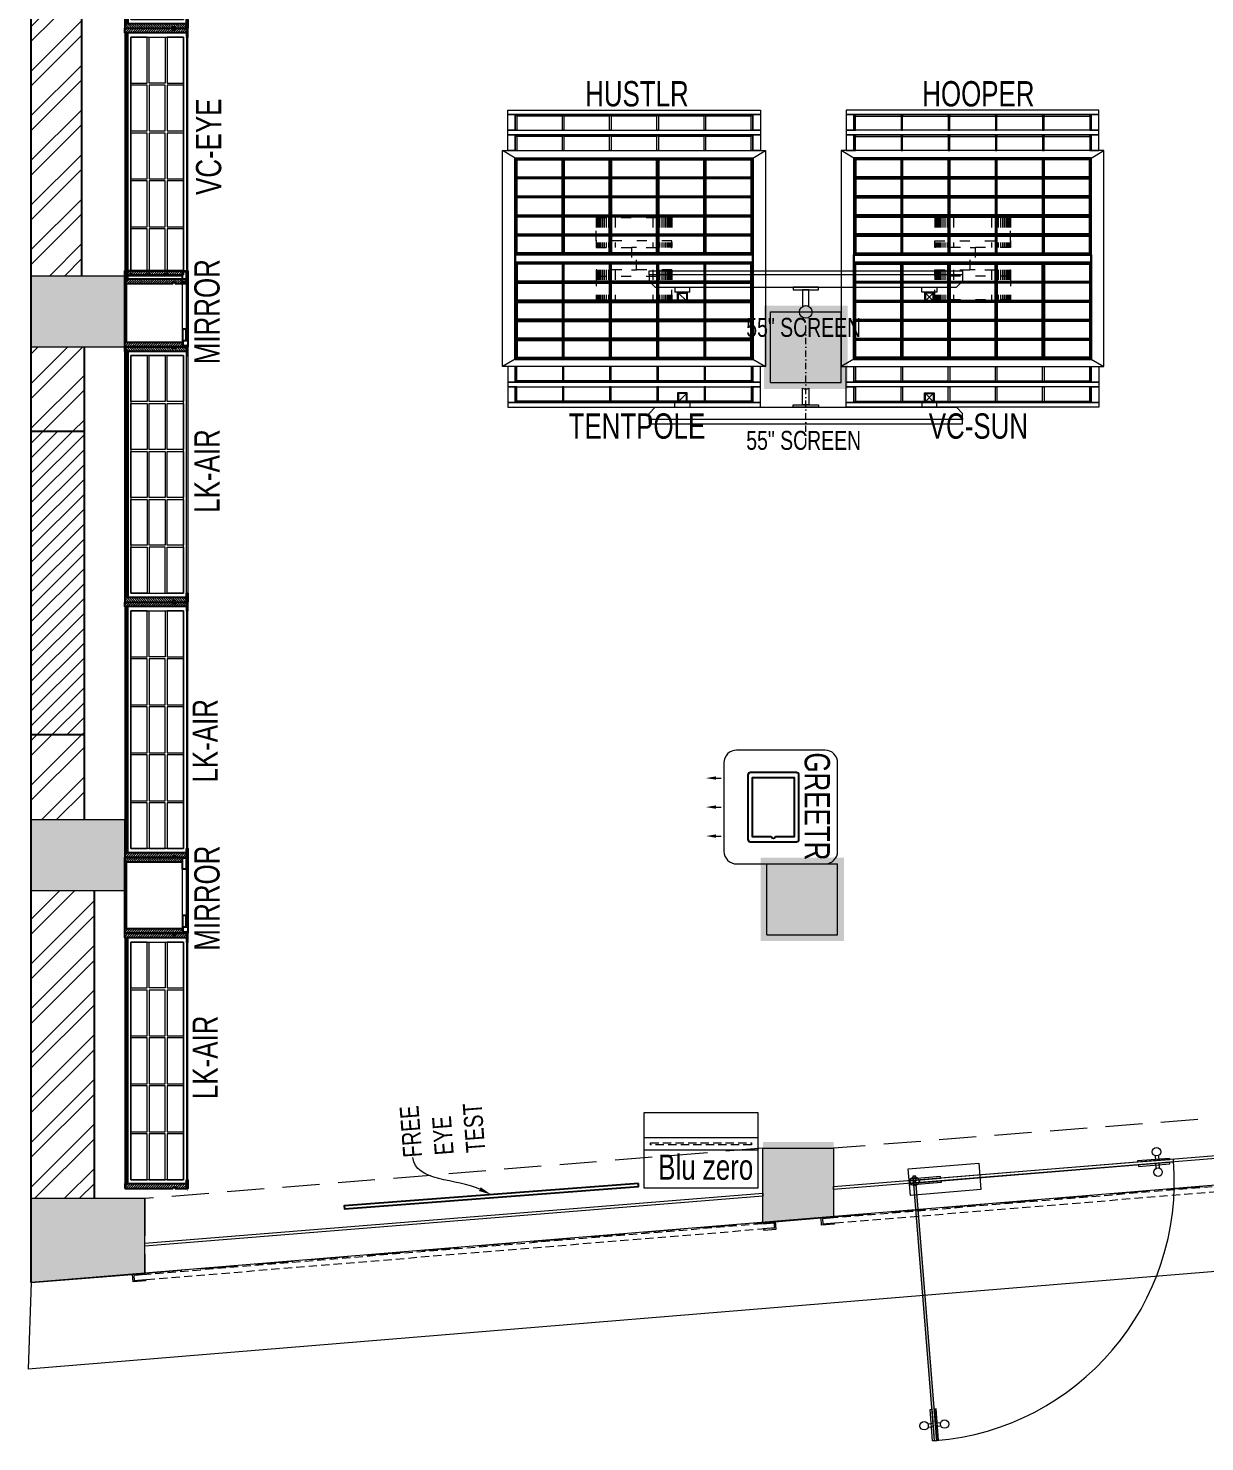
# Model space of a CAD drawing. Header units: feet. Extents: x 3164909 to 3172211, y -5464209 to -5452594.
# Drawn here: x 3164909 to 3169565, y -5464209 to -5458617 of the extents above; entities that cross this region are included whole.
import ezdxf
from ezdxf import colors
from ezdxf.entities.mleader import LeaderData, LeaderLine
from ezdxf.math import Vec2, Vec3

# ---------------------------------------------------------------- set-up
doc = ezdxf.new("R2010")
doc.units = ezdxf.units.FT
doc.header["$LTSCALE"] = 33
doc.header["$MEASUREMENT"] = 0
for name, pattern in [('ACAD_ISO03W100', [30, 12, -18]), ('D10_DASHED', [0.75, 0.5, -0.25]), ('DASHDOT2', [0.5, 0.25, -0.125, 0, -0.125]), ('HIDDEN', [9.525, 6.35, -3.175]), ('HIDDENX2', [0.75, 0.5, -0.25])]:
    doc.linetypes.add(name, pattern=pattern)
for name, color, linetype, lineweight in [('A-COL', 243, 'Continuous', 9), ('A-Glazing', 4, 'Continuous', 20), ('A-shutter', 8, 'Continuous', 18), ('A-STAIR', 6, 'Continuous', 5), ('beam', 90, 'Continuous', 9), ('column hatch', 5, 'Continuous', 0), ('Glazing', 141, 'Continuous', 15), ('LENS-DIM', 252, 'Continuous', 5), ('LENS-FURNITURE', 13, 'Continuous', 9), ('LENS-TEXT', 31, 'Continuous', 5), ('LENS_TEXT', 31, 'Continuous', 5), ('LK-EQPMT', 3, 'Continuous', 18), ('LK-FF&E FLOOR', 1, 'Continuous', 9), ('LK-FF&E WALL', 1, 'Continuous', 9), ('LK-IT', 3, 'Continuous', 18), ('LK-MIRROR', 133, 'Continuous', 13), ('LN-ELEVATION-1', 81, 'Continuous', 25), ('LN-ELEVATION-2', 103, 'Continuous', 20), ('LN-ELEVATION-3', 125, 'Continuous', 18), ('LN-ELEVATION-4', 145, 'Continuous', 13), ('LN-ELEVATION-5', 167, 'Continuous', 5), ('LN-HATCH', 251, 'Continuous', 0), ('PLANO-TXT', 252, 'Continuous', 5), ('rolling shutter', 1, 'Continuous', 5)]:
    doc.layers.add(name, color=color, linetype=linetype, lineweight=lineweight)
doc.layers.add('A-WALL', color=1, linetype='Continuous')
doc.styles.add('LK TXT', font='GILC____.TTF', dxfattribs={"height": 100})
doc.styles.get("Standard").update_dxf_attribs({"font": 'GILC____.TTF'})
pattern_1 = [(45, (7858558.917, 3503823.203), (-4.4901280605, 4.4901280605), [])]

# ---------------------------------------------------------------- blocks, each defined once
blk = doc.blocks.new('VC HD 1010')
at = {"layer": 'LN-HATCH', "ltscale": 0.5}
h = blk.add_hatch(dxfattribs=at)
h.set_pattern_fill('ANSI31', color=256, scale=2)
h.set_pattern_definition([(45, (3761554.586, 1795022.936), (-4.490128061, 4.490128061), [])])
h.paths.add_polyline_path([(-505.2, 24), (-505.2, -166), (-499.2, -166), (-499.2, -176), (-505.2, -176), (-505.2, -220), (-487.2, -220), (-487.2, 24)])
h = blk.add_hatch(dxfattribs=at)
h.set_pattern_fill('ANSI31', color=256, scale=2)
h.set_pattern_definition(pattern_1)
h.paths.add_polyline_path([(504.8, 24), (504.8, -166), (498.8, -166), (498.8, -176), (504.8, -176), (504.8, -220), (486.8, -220), (486.8, 24)])
h = blk.add_hatch(dxfattribs=at)
h.set_pattern_fill('ANSI31', color=256, scale=2)
h.set_pattern_definition([(45, (7858741.917, 3503823.203), (-4.4901280605, 4.4901280605), [])])
h.paths.add_polyline_path([(-470.2, -220), (-470.2, -226), (-505.2, -226), (-505.2, -220)])
h = blk.add_hatch(dxfattribs=at)
h.set_pattern_fill('ANSI31', color=256, scale=2)
h.set_pattern_definition(pattern_1)
h.paths.add_polyline_path([(476.8, -220), (476.8, -226), (511.8, -226), (511.8, -220)])
at = {"layer": 'LN-ELEVATION-1', "ltscale": 0.5}
for points in [[(-505.2, 24), (-505.2, -166), (-499.2, -166), (-499.2, -176), (-505.2, -176), (-505.2, -220), (-487.2, -220), (-487.2, 24)], [(486.8, 12), (-487.2, 12), (-487.2, 18), (486.8, 18)], [(504.8, 24), (504.8, -166), (498.8, -166), (498.8, -176), (504.8, -176), (504.8, -220), (486.8, -220), (486.8, 24)], [(-470.2, -220), (-470.2, -226), (-505.2, -226), (-505.2, -220)], [(469.8, -220), (469.8, -226), (504.8, -226), (504.8, -220)]]:
    blk.add_lwpolyline(points, close=True, dxfattribs=at)
at = {"layer": 'LN-ELEVATION-2', "ltscale": 0.5}
blk.add_lwpolyline([(470.2, 0), (-470.2, 0), (-470.2, -208), (470.2, -208)], close=True, dxfattribs=at)
at = {"layer": 'LN-ELEVATION-3', "ltscale": 0.5}
for p, q in [((-487.2, 24), (486.8, 24)), ((-470.2, -220), (469.8, -220)), ((469.8, -226), (-470.2, -226))]:
    blk.add_line(p, q, dxfattribs=at)
for points in [[(-470.2, 0), (-288.5, 0), (-288.5, -64), (-470.2, -64)], [(-280.5, 0), (-98.8, 0), (-98.8, -64), (-280.5, -64)], [(-90.8, 0), (90.8, 0), (90.8, -64), (-90.8, -64)], [(98.8, 0), (280.5, 0), (280.5, -64), (98.8, -64)], [(288.5, 0), (470.2, 0), (470.2, -64), (288.5, -64)], [(-470.2, -136), (-288.5, -136), (-288.5, -72), (-470.2, -72)], [(-280.5, -72), (-98.8, -72), (-98.8, -136), (-280.5, -136)], [(-90.8, -72), (90.8, -72), (90.8, -136), (-90.8, -136)], [(98.8, -72), (280.5, -72), (280.5, -136), (98.8, -136)], [(288.5, -72), (470.2, -72), (470.2, -136), (288.5, -136)], [(-470.2, -144), (-288.5, -144), (-288.5, -208), (-470.2, -208)], [(-280.5, -144), (-98.8, -144), (-98.8, -208), (-280.5, -208)], [(-90.8, -144), (90.8, -144), (90.8, -208), (-90.8, -208)], [(98.8, -144), (280.5, -144), (280.5, -208), (98.8, -208)], [(288.5, -144), (470.2, -144), (470.2, -208), (288.5, -208)]]:
    blk.add_lwpolyline(points, close=True, dxfattribs=at)
blk = doc.blocks.new('MIRROR')
at = {"layer": 'LN-HATCH', "ltscale": 0.5}
h = blk.add_hatch(dxfattribs=at)
h.set_pattern_fill('ANSI31', color=256, scale=2)
h.set_pattern_definition([(45, (4060433.7416, 1708720.787), (-4.4901280605, 4.4901280605), [])])
h.paths.add_polyline_path([(212.9, 101.3), (230.9, 101.3), (230.9, -127.7), (212.9, -127.7)])
h.paths.add_polyline_path([(230.9, 95.3), (494.9, 95.3), (494.9, 101.3), (230.9, 101.3)])
h.paths.add_polyline_path([(512.9, 101.3), (494.9, 101.3), (494.9, -127.7), (512.9, -127.7)])
at = {"layer": 'Defpoints'}
blk.add_lwpolyline([(512.9, 101.3), (212.9, 101.3), (212.9, -148.7), (512.9, -148.7)], close=True, dxfattribs=at)
at = {"layer": 'LN-ELEVATION-1'}
for points in [[(212.9, 101.3), (230.9, 101.3), (230.9, -127.7), (212.9, -127.7)], [(230.9, 95.3), (494.9, 95.3), (494.9, 101.3), (230.9, 101.3)], [(512.9, 101.3), (494.9, 101.3), (494.9, -127.7), (512.9, -127.7)], [(259.9, -141.7), (259.9, -127.7), (214.9, -127.7), (214.9, -148.7), (223.9, -148.7), (223.9, -147.2), (216.4, -147.2), (216.4, -141.7)], [(442.9, -141.7), (442.9, -127.7), (487.9, -127.7), (487.9, -148.7), (478.9, -148.7), (478.9, -147.2), (486.4, -147.2), (486.4, -141.7)], [(504.9, -148.7), (504.9, -147.2), (509.4, -147.2), (509.4, -129.2), (487.9, -129.2), (487.9, -127.7), (510.9, -127.7), (510.9, -148.7)]]:
    blk.add_lwpolyline(points, close=True, dxfattribs=at)
at = {"layer": 'LN-ELEVATION-2', "color": 4, "lineweight": 0}
blk.add_lwpolyline([(216.4, -141.7), (486.4, -141.7), (486.4, -147.2), (216.4, -147.2)], close=True, dxfattribs=at)
at = {"layer": 'LN-ELEVATION-2'}
blk.add_lwpolyline([(259.9, -141.7), (442.9, -141.7), (442.9, -127.7), (259.9, -127.7)], close=True, dxfattribs=at)
at = {"layer": 'LN-ELEVATION-4', "ltscale": 0.5}
blk.add_line((478.9, -148.7), (223.9, -148.7), dxfattribs=at)
blk = doc.blocks.new('*U37')
at = {"layer": 'A-shutter', "color": 5, "ltscale": 10}
for points in [[(41038450.5, -1561539.2), (41038450.5, -1561544.2), (41038405.5, -1561544.2), (41038405.5, -1561564.2), (41038450.5, -1561564.2), (41038450.5, -1561569.2), (41038400.5, -1561569.2), (41038400.5, -1561539.2)], [(41040904.1, -1561539.2), (41040904.1, -1561544.2), (41040949.1, -1561544.2), (41040949.1, -1561564.2), (41040904.1, -1561564.2), (41040904.1, -1561569.2), (41040954.1, -1561569.2), (41040954.1, -1561539.2)]]:
    blk.add_lwpolyline(points, close=True, dxfattribs=at)
at = {"layer": 'A-shutter', "color": 5, "linetype": 'HIDDENX2', "ltscale": 2}
blk.add_lwpolyline([(41038405.5, -1561544.2), (41038405.5, -1561564.2), (41040949.1, -1561564.2), (41040949.1, -1561544.2)], close=True, dxfattribs=at)
blk = doc.blocks.new('*U38')
at = {"layer": 'A-shutter', "color": 5, "ltscale": 10}
for points in [[(41038450.5, -1561539.2), (41038450.5, -1561544.2), (41038405.5, -1561544.2), (41038405.5, -1561564.2), (41038450.5, -1561564.2), (41038450.5, -1561569.2), (41038400.5, -1561569.2), (41038400.5, -1561539.2)], [(41040997.6, -1561539.2), (41040997.6, -1561544.2), (41041042.6, -1561544.2), (41041042.6, -1561564.2), (41040997.6, -1561564.2), (41040997.6, -1561569.2), (41041047.6, -1561569.2), (41041047.6, -1561539.2)]]:
    blk.add_lwpolyline(points, close=True, dxfattribs=at)
at = {"layer": 'A-shutter', "color": 5, "linetype": 'HIDDENX2', "ltscale": 2}
blk.add_lwpolyline([(41038405.5, -1561544.2), (41038405.5, -1561564.2), (41041042.6, -1561564.2), (41041042.6, -1561544.2)], close=True, dxfattribs=at)
blk = doc.blocks.new('A$C94e56fbd')
at = {"layer": 'column hatch'}
h = blk.add_hatch(color=8, dxfattribs=at)
h.dxf.hatch_style = 1
h.paths.add_polyline_path([(1917.4, -4501.9), (1457.4, -4501.9), (1457.4, -4762.3), (1911, -4726.6)])
h.paths.add_polyline_path([(1940.8, -3673.6), (1595.1, -3673.6), (1595.1, -3953.6), (1932.9, -3953.6)])
h.paths.add_polyline_path([(2001.8, -1519.3), (2002.6, -1504.8), (1612.2, -1504.8), (1612.2, -1784.8), (1994.3, -1784.8)])
h.paths.add_polyline_path([(2129.1, 661.3), (1742.3, 661.3), (1742.3, 381.3), (2112.7, 381.3)])
h.paths.add_polyline_path([(3033.4, 5213.3), (2603.4, 5234.3), (2603.4, 4854), (2958.8, 4854)])
h.paths.add_polyline_path([(54.1, 5359), (33.3, 5360), (-168.1, 5357.3), (-214.1, 5010.3), (4, 4981.4)])
h.paths.add_polyline_path([(-2895.3, 5718.9), (-3147.4, 5752.3), (-3245.3, 5326.7), (-2895.3, 5326.7)])
h.paths.add_polyline_path([(-3916.5, 933), (-4256.5, 933), (-4256.5, 653), (-3916.5, 653)])
h.paths.add_polyline_path([(-1051.1, 787.1), (-1331.1, 787.1), (-1331.1, 507.1), (-1051.1, 507.1)])
h.paths.add_polyline_path([(-1051.1, -1392.9), (-1331.1, -1392.9), (-1331.1, -1672.9), (-1051.1, -1672.9)])
h.paths.add_polyline_path([(-3886.5, -1251), (-4256.5, -1251), (-4256.5, -1531), (-3886.5, -1531)])
h.paths.add_polyline_path([(-1065.1, -3576.9), (-1344.2, -3576.9), (-1345.1, -3856.9), (-1065.1, -3856.9)])
h.paths.add_polyline_path([(-3886.5, -3402), (-4256.5, -3402), (-4256.5, -3682), (-3886.5, -3682)])
h = blk.add_hatch(color=8, dxfattribs=at)
h.dxf.hatch_style = 1
h.paths.add_polyline_path([(-1081.1, -4701.4), (-1361.1, -4701.4), (-1361.1, -4996.4), (-1081.1, -4972.6)])
h = blk.add_hatch(color=8, dxfattribs=at)
h.dxf.hatch_style = 1
h.paths.add_polyline_path([(-3806.5, -4901), (-4256.5, -4901), (-4256.5, -5233.2), (-3806.5, -5196.3)])
at = {"layer": 'LN-HATCH'}
h = blk.add_hatch(dxfattribs=at)
h.set_pattern_fill('ANSI32', color=256, scale=333, angle=180)
h.set_pattern_definition([(225, (-5864106.86, 5280898.62), (88.2999593, -88.2999593), []), (225, (-5864165.73, 5280898.62), (88.2999593, -88.2999593), [])])
h.paths.add_polyline_path([(1932.9, -3953.6), (1695.1, -3953.6), (1667.4, -4501.9), (1917.4, -4501.9)])
h.paths.add_polyline_path([(1648.5, 5281), (54.1, 5359), (21.1, 5110.3), (1604.6, 5032.8)])
h.paths.add_polyline_path([(-168.1, 5357.3), (-2895.3, 5718.9), (-2895.3, 5466.7), (-200.9, 5109.5)])
h.paths.add_polyline_path([(-3035.3, 5326.7), (-3245.3, 5326.7), (-4256.5, 933), (-4046.5, 933)])
h.paths.add_polyline_path([(-4056.5, 653), (-4256.5, 653), (-4256.5, -1251), (-4056.5, -1251)])
h.paths.add_polyline_path([(-4006.5, -3682), (-4256.5, -3682), (-4256.5, -4901), (-4006.5, -4901)])
h.paths.add_polyline_path([(2592.5, 4320.1), (2837.3, 4269.2), (2958.8, 4854), (2703.4, 4854)])
h.paths.add_polyline_path([(2188, 1144.3), (1943.2, 1195.2), (1832.3, 661.3), (2129.1, 661.3), (2145.2, 938.6)])
h.paths.add_polyline_path([(2187.3, 2370.1), (2432.1, 2319.2), (2593.1, 3094.3), (2348.4, 3145.2)])
h.paths.add_polyline_path([(2021.8, -1175.3), (1772.3, -1160.7), (1752.2, -1504.8), (2002.6, -1504.8)])
h.paths.add_polyline_path([(1842.2, 37.2), (2091.8, 22.7), (2112.7, 381.3), (1862.3, 381.3)])
h.paths.add_polyline_path([(1950.4, -3335.9), (1705.6, -3328.9), (1695.1, -3673.6), (1940.8, -3673.6)])
h.paths.add_polyline_path([(-4256.5, -1866.5), (-4046.5, -1866.5), (-4046.5, -1531), (-4256.5, -1531)])
h.paths.add_polyline_path([(-4046.5, -3066.5), (-4256.5, -3066.5), (-4256.5, -3402), (-4046.5, -3402)])
h = blk.add_hatch(dxfattribs=at)
h.set_pattern_fill('ANSI31', color=256, scale=333, angle=180)
h.set_pattern_definition([(225, (-5864106.86, 5280898.62), (29.43331977, -29.43331977), [])])
h.paths.add_polyline_path([(2837.3, 4269.2), (2592.5, 4320.1), (2348.4, 3145.2), (2593.1, 3094.3)])
h.paths.add_polyline_path([(2432.1, 2319.2), (2187.3, 2370.1), (1943.2, 1195.2), (2188, 1144.3)])
h.paths.add_polyline_path([(2091.8, 22.7), (1842.2, 37.2), (1772.3, -1160.7), (2021.8, -1175.3)])
h.paths.add_polyline_path([(1984.3, -2136.3), (1741.8, -2129.5), (1705.6, -3328.9), (1950.4, -3335.9)])
h.paths.add_polyline_path([(-4046.5, -1866.5), (-4256.5, -1866.5), (-4256.5, -3066.5), (-4046.5, -3066.5)])
at = {"layer": 'A-COL'}
for p, q in [((-3886.5, -1251), (-4256.5, -1251)), ((-3886.5, -1531), (-3886.5, -1251)), ((-1331.1, -1392.9), (-1051.1, -1392.9)), ((-1331.1, -1672.9), (-1331.1, -1392.9)), ((-1051.1, -1672.9), (-1051.1, -1392.9)), ((-4256.5, -1531), (-3886.5, -1531)), ((-1331.1, -1672.9), (-1051.1, -1672.9)), ((-3886.5, -3402), (-4256.5, -3402)), ((-3886.5, -3682), (-3886.5, -3402)), ((-1345.1, -3576.9), (-1065.1, -3576.9)), ((-1345.1, -3856.9), (-1345.1, -3576.9)), ((-1065.1, -3856.9), (-1065.1, -3576.9)), ((-4256.5, -3682), (-3886.5, -3682)), ((-1345.1, -3856.9), (-1065.1, -3856.9)), ((-1361.1, -4996.4), (-1361.1, -4701.4)), ((-1361.1, -4701.4), (-1081.1, -4701.4)), ((-1361.1, -4701.4), (-1081.1, -4701.4)), ((-1081.1, -4701.4), (-1081.1, -4972.4)), ((-3806.5, -4901), (-4256.5, -4901)), ((-3806.5, -5196.5), (-3806.5, -4901)), ((-1361.1, -4871.4), (-1359.6, -4871.4)), ((-1361.1, -4996.4), (-1083, -4972.6)), ((-4256.5, -5233.2), (-3806.5, -5196.5))]:
    blk.add_line(p, q, dxfattribs=at)
blk.add_lwpolyline([(-1361.1, -4701.4), (-1081.1, -4701.4), (-1081.1, -4972.6), (-1361.1, -4996.4)], close=True, dxfattribs=at)
at = {"layer": 'A-Glazing'}
for points in [[(-1081.1, -4853.1), (1457.5, -4647.6), (1457.5, -4659.6), (-1081.1, -4865.2)], [(-3806.5, -5077.2), (-1361.1, -4879.1), (-1361.1, -4891.1), (-3806.5, -5089.3)]]:
    blk.add_lwpolyline(points, close=True, dxfattribs=at)
at = {"layer": 'A-STAIR'}
for p, q in [((1911, -4726.6), (-4256.5, -5233.2)), ((1812.1, -5075.9), (-4268.5, -5575.3)), ((-4256.5, -5233.2), (-4268.5, -5575.3))]:
    blk.add_line(p, q, dxfattribs=at)
at = {"layer": 'A-WALL'}
for p, q in [((-4256.5, -5233.2), (-4256.5, 933)), ((-4056.5, -1251), (-4056.5, 653)), ((-4046.5, -3402), (-4046.5, -1531)), ((-4046.5, -1866.5), (-4256.5, -1866.5)), ((-4046.5, -3066.5), (-4256.5, -3066.5)), ((-4006.5, -4901), (-4006.5, -3682))]:
    blk.add_line(p, q, dxfattribs=at)
at = {"layer": 'beam', "linetype": 'HIDDEN', "ltscale": 0.7}
for points in [[(1457.4, -4763.9), (1457.4, -4501.9), (-1081.1, -4701.4), (-1081.1, -4972.4)], [(-1361.1, -4701.4), (-3806.5, -4901), (-3806.5, -5196.3), (-1361.1, -4995.4)]]:
    blk.add_lwpolyline(points, close=True, dxfattribs=at)
at = {"layer": 'rolling shutter', "rotation": 4.701169401127249}
for name, p in [('*U38', (-41029448.4, -1812150.8)), ('*U37', (-41032173.9, -1812374.9))]:
    blk.add_blockref(name, p, dxfattribs=at)
blk = doc.blocks.new('GREETR 450x450')
at = {"layer": 'LN-ELEVATION-1', "linetype": 'ByBlock', "lineweight": -2}
for p, q in [((481.3, 339.7), (461, 339.7)), ((481.3, 225), (461, 225)), ((481.3, 110.3), (461, 110.3))]:
    blk.add_line(p, q, dxfattribs=at)
at = {"layer": 'LN-ELEVATION-1'}
for points in [[(355.5, 98.3), (355.5, 352.3, 0.414214), (345.5, 362.3), (163.5, 362.3, 0.414214), (153.5, 352.3), (153.5, 98.3, 0.414214), (163.5, 88.3), (345.5, 88.3, 0.414214)], [(264, 342.8), (336.5, 342.8), (336.5, 107.8), (172.5, 107.8), (172.5, 342.8), (245, 342.8, 0.327538), (246.9, 344.2, -0.733799), (262.1, 344.2, 0.327538)]]:
    blk.add_lwpolyline(points, format="xyb", close=True, dxfattribs=at)
at = {"layer": 'LN-ELEVATION-1', "linetype": 'ByBlock', "lineweight": -2}
for points in [[(481.3, 346.4), (481.3, 333.1), (521.3, 339.7)], [(481.3, 231.7), (481.3, 218.3), (521.3, 225)], [(481.3, 116.9), (481.3, 103.6), (521.3, 110.3)]]:
    blk.add_solid(points, dxfattribs=at)
at = {"layer": 'LN-ELEVATION-2'}
blk.add_lwpolyline([(50, 0), (400, 0, 0.414214), (450, 50), (450, 400, 0.414214), (400, 450), (50, 450, 0.414214), (0, 400), (0, 50, 0.414214)], format="xyb", close=True, dxfattribs=at)
at = {"layer": 'LENS-TEXT', "color": 0, "linetype": 'Continuous', "ltscale": 3, "insert": (81.4, 222.4), "char_height": 100, "attachment_point": 5, "rotation": 90, "style": 'LK TXT'}
blk.add_mtext_dynamic_manual_height_columns('GREETR', width=353.056, gutter_width=0.5, heights=[0], dxfattribs=at)
blk = doc.blocks.new('ffgd')
at = {"layer": 'LN-ELEVATION-4', "linetype": 'ACAD_ISO03W100', "ltscale": 0.1}
blk.add_lwpolyline([(0, 47.3), (0, -41.5), (-20, -41.5), (-20, 47.3)], close=True, dxfattribs=at)
at = {"layer": 'LN-ELEVATION-5', "linetype": 'ACAD_ISO03W100', "ltscale": 0.1}
for p, q in [((-159.9, 165.7), (-159.9, 47.3)), ((-159.7, 165.7), (-159.7, 47.3)), ((-159.4, 165.7), (-159.4, 47.3)), ((-159, 165.7), (-159, 47.3)), ((-158.5, 165.7), (-158.5, 47.3)), ((-157.9, 165.7), (-157.9, 47.3)), ((-157.1, 165.7), (-157.1, 47.3)), ((-156.1, 165.7), (-156.1, 47.3)), ((-154.1, 165.7), (-154.1, 47.3)), ((-151.1, 165.7), (-151.1, 47.3)), ((-146.1, 165.7), (-146.1, 47.3)), ((-141.1, 165.7), (-141.1, 47.3)), ((-135.1, 165.7), (-135.1, 47.3)), ((-128.1, 165.7), (-128.1, 47.3)), ((-120.1, 165.7), (-120.1, 47.3)), ((-111.1, 165.7), (-111.1, 47.3)), ((-102.1, 165.7), (-102.1, 47.3)), ((-85, 165.7), (-85, 47.3)), ((65, 165.7), (65, 47.3)), ((82.1, 165.7), (82.1, 47.3)), ((91.1, 165.7), (91.1, 47.3)), ((100.1, 165.7), (100.1, 47.3)), ((108.1, 165.7), (108.1, 47.3)), ((115.1, 165.7), (115.1, 47.3)), ((121.1, 165.7), (121.1, 47.3)), ((126.1, 165.7), (126.1, 47.3)), ((131.1, 165.7), (131.1, 47.3)), ((134.1, 165.7), (134.1, 47.3)), ((136.1, 165.7), (136.1, 47.3)), ((137.1, 165.7), (137.1, 47.3)), ((137.9, 165.7), (137.9, 47.3)), ((138.5, 165.7), (138.5, 47.3)), ((139, 165.7), (139, 47.3)), ((139.4, 165.7), (139.4, 47.3)), ((139.7, 165.7), (139.7, 47.3)), ((139.9, 165.7), (139.9, 47.3)), ((-159.9, -41.5), (-159.9, -159.9)), ((-159.7, -41.5), (-159.7, -159.9)), ((-159.4, -41.5), (-159.4, -159.9)), ((-159, -41.5), (-159, -159.9)), ((-158.5, -41.5), (-158.5, -159.9)), ((-157.9, -41.5), (-157.9, -159.9)), ((-157.1, -41.5), (-157.1, -159.9)), ((-156.1, -41.5), (-156.1, -159.9)), ((-154.1, -41.5), (-154.1, -159.9)), ((-151.1, -41.5), (-151.1, -159.9)), ((-146.1, -41.5), (-146.1, -159.9)), ((-141.1, -41.5), (-141.1, -159.9)), ((-135.1, -41.5), (-135.1, -159.9)), ((-128.1, -41.5), (-128.1, -159.9)), ((-120.1, -41.5), (-120.1, -159.9)), ((-111.1, -41.5), (-111.1, -159.9)), ((-102.1, -41.5), (-102.1, -159.9)), ((-85, -41.5), (-85, -159.9)), ((65, -41.5), (65, -159.9)), ((82.1, -41.5), (82.1, -159.9)), ((91.1, -41.5), (91.1, -159.9)), ((100.1, -41.5), (100.1, -159.9)), ((108.1, -41.5), (108.1, -159.9)), ((115.1, -41.5), (115.1, -159.9)), ((121.1, -41.5), (121.1, -159.9)), ((126.1, -41.5), (126.1, -159.9)), ((131.1, -41.5), (131.1, -159.9)), ((134.1, -41.5), (134.1, -159.9)), ((136.1, -41.5), (136.1, -159.9)), ((137.1, -41.5), (137.1, -159.9)), ((137.9, -41.5), (137.9, -159.9)), ((138.5, -41.5), (138.5, -159.9)), ((139, -41.5), (139, -159.9)), ((139.4, -41.5), (139.4, -159.9)), ((139.7, -41.5), (139.7, -159.9)), ((139.9, -41.5), (139.9, -159.9))]:
    blk.add_line(p, q, dxfattribs=at)
for points in [[(140, 73), (140, 165.7), (-160, 165.7), (-160, 73)], [(140, -67.1), (140, -159.9), (-160, -159.9), (-160, -67.1)]]:
    blk.add_lwpolyline(points, dxfattribs=at)
for points in [[(140, 73), (140, 47.3), (-160, 47.3), (-160, 73)], [(140, -41.5), (140, -67.1), (-160, -67.1), (-160, -41.5)]]:
    blk.add_lwpolyline(points, close=True, dxfattribs=at)
blk = doc.blocks.new('EURO 1040 x 1175')
at = {"layer": 'LN-ELEVATION-1'}
for points in [[(-470, -327.4), (470, -327.4), (470, 467.6), (-470, 467.6)], [(-470, 85.1), (470, 85.1), (470, 467.6), (-470, 467.6)], [(-283.2, 85.1), (-277.2, 85.1), (-277.2, 467.6), (-283.2, 467.6)], [(-96.4, 85.1), (-90.4, 85.1), (-90.4, 467.6), (-96.4, 467.6)], [(90.4, 85.1), (96.4, 85.1), (96.4, 467.6), (90.4, 467.6)], [(277.2, 85.1), (283.2, 85.1), (283.2, 467.6), (277.2, 467.6)], [(-470, 386.6), (-283.2, 386.6), (-283.2, 392.6), (-470, 392.6)], [(-277.2, 386.6), (-96.4, 386.6), (-96.4, 392.6), (-277.2, 392.6)], [(-90.4, 386.6), (90.4, 386.6), (90.4, 392.6), (-90.4, 392.6)], [(96.4, 386.6), (277.2, 386.6), (277.2, 392.6), (96.4, 392.6)], [(283.2, 386.6), (470, 386.6), (470, 392.6), (283.2, 392.6)], [(-470, 311.2), (-283.2, 311.2), (-283.2, 317.2), (-470, 317.2)], [(-277.2, 311.2), (-96.4, 311.2), (-96.4, 317.2), (-277.2, 317.2)], [(-90.4, 311.2), (90.4, 311.2), (90.4, 317.2), (-90.4, 317.2)], [(96.4, 311.2), (277.2, 311.2), (277.2, 317.2), (96.4, 317.2)], [(283.2, 311.2), (470, 311.2), (470, 317.2), (283.2, 317.2)], [(-470, 235.8), (-283.2, 235.8), (-283.2, 241.8), (-470, 241.8)], [(-277.2, 235.8), (-96.4, 235.8), (-96.4, 241.8), (-277.2, 241.8)], [(-90.4, 235.8), (90.4, 235.8), (90.4, 241.8), (-90.4, 241.8)], [(96.4, 235.8), (277.2, 235.8), (277.2, 241.8), (96.4, 241.8)], [(283.2, 235.8), (470, 235.8), (470, 241.8), (283.2, 241.8)], [(-470, 160.4), (-283.2, 160.4), (-283.2, 166.4), (-470, 166.4)], [(-277.2, 160.4), (-96.4, 160.4), (-96.4, 166.4), (-277.2, 166.4)], [(-90.4, 160.4), (90.4, 160.4), (90.4, 166.4), (-90.4, 166.4)], [(96.4, 160.4), (277.2, 160.4), (277.2, 166.4), (96.4, 166.4)], [(283.2, 160.4), (470, 160.4), (470, 166.4), (283.2, 166.4)], [(-470, 85.1), (470, 85.1), (470, 55.1), (-470, 55.1)], [(-470, 55.1), (470, 55.1), (470, -327.4), (-470, -327.4)], [(-283.2, 55.1), (-277.2, 55.1), (-277.2, -327.4), (-283.2, -327.4)], [(-96.4, 55.1), (-90.4, 55.1), (-90.4, -327.4), (-96.4, -327.4)], [(90.4, 55.1), (96.4, 55.1), (96.4, -327.4), (90.4, -327.4)], [(277.2, 55.1), (283.2, 55.1), (283.2, -327.4), (277.2, -327.4)], [(-470, -20.3), (-283.2, -20.3), (-283.2, -26.3), (-470, -26.3)], [(-277.2, -20.3), (-96.4, -20.3), (-96.4, -26.3), (-277.2, -26.3)], [(-90.4, -20.3), (90.4, -20.3), (90.4, -26.3), (-90.4, -26.3)], [(96.4, -20.3), (277.2, -20.3), (277.2, -26.3), (96.4, -26.3)], [(283.2, -20.3), (470, -20.3), (470, -26.3), (283.2, -26.3)], [(-470, -95.7), (-283.2, -95.7), (-283.2, -101.7), (-470, -101.7)], [(-277.2, -95.7), (-96.4, -95.7), (-96.4, -101.7), (-277.2, -101.7)], [(-90.4, -95.7), (90.4, -95.7), (90.4, -101.7), (-90.4, -101.7)], [(96.4, -95.7), (277.2, -95.7), (277.2, -101.7), (96.4, -101.7)], [(283.2, -95.7), (470, -95.7), (470, -101.7), (283.2, -101.7)], [(-470, -171.1), (-283.2, -171.1), (-283.2, -177.1), (-470, -177.1)], [(-277.2, -171.1), (-96.4, -171.1), (-96.4, -177.1), (-277.2, -177.1)], [(-90.4, -171.1), (90.4, -171.1), (90.4, -177.1), (-90.4, -177.1)], [(96.4, -171.1), (277.2, -171.1), (277.2, -177.1), (96.4, -177.1)], [(283.2, -171.1), (470, -171.1), (470, -177.1), (283.2, -177.1)], [(-470, -246.4), (-283.2, -246.4), (-283.2, -252.4), (-470, -252.4)], [(-277.2, -246.4), (-96.4, -246.4), (-96.4, -252.4), (-277.2, -252.4)], [(-90.4, -246.4), (90.4, -246.4), (90.4, -252.4), (-90.4, -252.4)], [(96.4, -246.4), (277.2, -246.4), (277.2, -252.4), (96.4, -252.4)], [(283.2, -246.4), (470, -246.4), (470, -252.4), (283.2, -252.4)]]:
    blk.add_lwpolyline(points, close=True, dxfattribs=at)
for points in [[(-283.2, 461.6), (-464, 461.6), (-464, 317.2)], [(-96.4, 461.6), (-277.2, 461.6)], [(90.4, 461.6), (-90.4, 461.6)], [(277.2, 461.6), (96.4, 461.6)], [(464, 317.2), (464, 461.6), (283.2, 461.6)], [(-464, 311.2), (-464, 241.8)], [(464, 241.8), (464, 311.2)], [(-464, 235.8), (-464, 166.4)], [(464, 166.4), (464, 235.8)], [(-464, 160.4), (-464, 91.1), (-283.2, 91.1)], [(283.2, 91.1), (464, 91.1), (464, 160.4)], [(-277.2, 91.1), (-96.4, 91.1)], [(-90.4, 91.1), (90.4, 91.1)], [(96.4, 91.1), (277.2, 91.1)], [(-464, -20.3), (-464, 49.1), (-283.2, 49.1)], [(-277.2, 49.1), (-96.4, 49.1)], [(-90.4, 49.1), (90.4, 49.1)], [(96.4, 49.1), (277.2, 49.1)], [(283.2, 49.1), (464, 49.1), (464, -20.3)], [(-464, -95.7), (-464, -26.3)], [(464, -26.3), (464, -95.7)], [(-464, -171.1), (-464, -101.7)], [(464, -101.7), (464, -171.1)], [(-283.2, -321.4), (-464, -321.4), (-464, -177.1)], [(464, -177.1), (464, -321.4), (283.2, -321.4)], [(-96.4, -321.4), (-277.2, -321.4)], [(90.4, -321.4), (-90.4, -321.4)], [(277.2, -321.4), (96.4, -321.4)]]:
    blk.add_lwpolyline(points, dxfattribs=at)
at = {"layer": 'LN-ELEVATION-2'}
blk.add_lwpolyline([(-520, -357.4), (520, -357.4), (520, 497.6), (-520, 497.6)], close=True, dxfattribs=at)
for points in [[(-470, 467.6), (-520, 497.6)], [(470, 467.6), (520, 497.6)], [(-470, -327.4), (-520, -357.4)], [(470, -327.4), (520, -357.4)]]:
    blk.add_lwpolyline(points, dxfattribs=at)
at = {"layer": 'LN-ELEVATION-3'}
for points in [[(-500, 559.6), (500, 559.6), (500, 577.6), (-500, 577.6)], [(-500, 497.6), (-470, 497.6), (-470, 559.6), (-500, 559.6)], [(470, 497.6), (500, 497.6), (500, 559.6), (470, 559.6)], [(-500, -357.4), (-470, -357.4), (-470, -419.4), (-500, -419.4)], [(470, -357.4), (500, -357.4), (500, -419.4), (470, -419.4)], [(-500, -419.4), (500, -419.4), (500, -437.4), (-500, -437.4)]]:
    blk.add_lwpolyline(points, close=True, dxfattribs=at)
at = {"layer": 'LN-ELEVATION-4'}
for points in [[(-500, 639.6), (500, 639.6), (500, 657.6), (-500, 657.6)], [(-500, 577.6), (-470, 577.6), (-470, 639.6), (-500, 639.6)], [(470, 577.6), (500, 577.6), (500, 639.6), (470, 639.6)], [(-470, 497.6), (-464, 497.6), (-464, 559.6), (-470, 559.6)], [(-464, 553.6), (-283.2, 553.6), (-283.2, 559.6), (-464, 559.6)], [(-283.2, 497.6), (-277.2, 497.6), (-277.2, 559.6), (-283.2, 559.6)], [(-277.2, 553.6), (-96.4, 553.6), (-96.4, 559.6), (-277.2, 559.6)], [(-96.4, 497.6), (-90.4, 497.6), (-90.4, 559.6), (-96.4, 559.6)], [(-90.4, 553.6), (90.4, 553.6), (90.4, 559.6), (-90.4, 559.6)], [(90.4, 497.6), (96.4, 497.6), (96.4, 559.6), (90.4, 559.6)], [(96.4, 553.6), (277.2, 553.6), (277.2, 559.6), (96.4, 559.6)], [(277.2, 497.6), (283.2, 497.6), (283.2, 559.6), (277.2, 559.6)], [(283.2, 553.6), (464, 553.6), (464, 559.6), (283.2, 559.6)], [(464, 497.6), (470, 497.6), (470, 559.6), (464, 559.6)], [(-470, -357.4), (-464, -357.4), (-464, -419.4), (-470, -419.4)], [(-283.2, -357.4), (-277.2, -357.4), (-277.2, -419.4), (-283.2, -419.4)], [(-96.4, -357.4), (-90.4, -357.4), (-90.4, -419.4), (-96.4, -419.4)], [(90.4, -357.4), (96.4, -357.4), (96.4, -419.4), (90.4, -419.4)], [(277.2, -357.4), (283.2, -357.4), (283.2, -419.4), (277.2, -419.4)], [(464, -357.4), (470, -357.4), (470, -419.4), (464, -419.4)], [(-500, -437.4), (-470, -437.4), (-470, -499.4), (-500, -499.4)], [(-464, -413.4), (-283.2, -413.4), (-283.2, -419.4), (-464, -419.4)], [(-277.2, -413.4), (-96.4, -413.4), (-96.4, -419.4), (-277.2, -419.4)], [(-90.4, -413.4), (90.4, -413.4), (90.4, -419.4), (-90.4, -419.4)], [(96.4, -413.4), (277.2, -413.4), (277.2, -419.4), (96.4, -419.4)], [(283.2, -413.4), (464, -413.4), (464, -419.4), (283.2, -419.4)], [(470, -437.4), (500, -437.4), (500, -499.4), (470, -499.4)], [(-500, -499.4), (500, -499.4), (500, -517.4), (-500, -517.4)]]:
    blk.add_lwpolyline(points, close=True, dxfattribs=at)
at = {"layer": 'LN-ELEVATION-5'}
for points in [[(-470, 577.6), (-464, 577.6), (-464, 639.6), (-470, 639.6)], [(-464, 633.6), (-283.2, 633.6), (-283.2, 639.6), (-464, 639.6)], [(-283.2, 577.6), (-277.2, 577.6), (-277.2, 639.6), (-283.2, 639.6)], [(-277.2, 633.6), (-96.4, 633.6), (-96.4, 639.6), (-277.2, 639.6)], [(-96.4, 577.6), (-90.4, 577.6), (-90.4, 639.6), (-96.4, 639.6)], [(-90.4, 633.6), (90.4, 633.6), (90.4, 639.6), (-90.4, 639.6)], [(90.4, 577.6), (96.4, 577.6), (96.4, 639.6), (90.4, 639.6)], [(96.4, 633.6), (277.2, 633.6), (277.2, 639.6), (96.4, 639.6)], [(277.2, 577.6), (283.2, 577.6), (283.2, 639.6), (277.2, 639.6)], [(283.2, 633.6), (464, 633.6), (464, 639.6), (283.2, 639.6)], [(464, 577.6), (470, 577.6), (470, 639.6), (464, 639.6)], [(-470, -437.4), (-464, -437.4), (-464, -499.4), (-470, -499.4)], [(-283.2, -437.4), (-277.2, -437.4), (-277.2, -499.4), (-283.2, -499.4)], [(-96.4, -437.4), (-90.4, -437.4), (-90.4, -499.4), (-96.4, -499.4)], [(90.4, -437.4), (96.4, -437.4), (96.4, -499.4), (90.4, -499.4)], [(277.2, -437.4), (283.2, -437.4), (283.2, -499.4), (277.2, -499.4)], [(464, -437.4), (470, -437.4), (470, -499.4), (464, -499.4)], [(-464, -493.4), (-283.2, -493.4), (-283.2, -499.4), (-464, -499.4)], [(-277.2, -493.4), (-96.4, -493.4), (-96.4, -499.4), (-277.2, -499.4)], [(-90.4, -493.4), (90.4, -493.4), (90.4, -499.4), (-90.4, -499.4)], [(96.4, -493.4), (277.2, -493.4), (277.2, -499.4), (96.4, -499.4)], [(283.2, -493.4), (464, -493.4), (464, -499.4), (283.2, -499.4)]]:
    blk.add_lwpolyline(points, close=True, dxfattribs=at)
at = {"layer": 'LENS-DIM'}
blk.add_blockref('ffgd', (10, 67.1), dxfattribs=at)
blk = doc.blocks.new('Entrance Door')
at = {"layer": 'Glazing', "ltscale": 111}
blk.add_hatch(color=256, dxfattribs=at).paths.add_polyline_path([(18, -34.8), (18, -1235), (30, -1235), (30, -34.8)])
at = {"layer": 'Glazing'}
for p, q in [((30, -54.2), (18, -66.2)), ((1117.8, -31.3), (1117.8, -54.3)), ((1132.8, -31.3), (1132.8, -54.3)), ((1117.8, -89.2), (1117.8, -66.3)), ((1132.8, -89.2), (1132.8, -66.3))]:
    blk.add_line(p, q, dxfattribs=at)
at = {"layer": 'Glazing', "ltscale": 44}
for p, q in [((-4.9, -1156.3), (18, -1156.3)), ((-4.9, -1171.3), (18, -1171.3)), ((52.9, -1156.3), (30, -1156.3)), ((52.9, -1171.3), (30, -1171.3))]:
    blk.add_line(p, q, dxfattribs=at)
at = {"layer": 'Glazing'}
for points in [[(320, -120.5), (0, -120.5), (0, 0), (320, 0)], [(0, -54.2), (142.5, -54.2), (142.5, -46.8), (0, -46.8)], [(1180.8, -54.3), (1038.3, -54.3), (1038.3, -46.8), (1180.8, -46.8)], [(0, -66.2), (142.5, -66.2), (142.5, -73.7), (0, -73.7)], [(1180.8, -66.3), (1038.3, -66.3), (1038.3, -73.8), (1180.8, -73.8)]]:
    blk.add_lwpolyline(points, close=True, dxfattribs=at)
at = {"layer": 'Glazing', "ltscale": 222}
blk.add_lwpolyline([(-1.5, -66.2), (1198.8, -66.2), (1198.8, -54.2), (-1.5, -54.2)], close=True, dxfattribs=at)
at = {"layer": 'Glazing', "ltscale": 111}
blk.add_lwpolyline([(18, -34.8), (18, -1235), (30, -1235), (30, -34.8)], close=True, dxfattribs=at)
at = {"layer": 'Glazing', "ltscale": 44}
for points in [[(18, -1092.5), (18, -1235), (10.5, -1235), (10.5, -1092.5)], [(30, -1092.5), (30, -1235), (37.5, -1235), (37.5, -1092.5)]]:
    blk.add_lwpolyline(points, close=True, dxfattribs=at)
at = {"layer": 'Glazing'}
for centre, radius in [((1125.3, -13.9), 19), ((24, -58.7), 19.8), ((1125.3, -106.6), 19)]:
    blk.add_circle(centre, radius, dxfattribs=at)
at = {"layer": 'Glazing', "ltscale": 44}
for centre in [(-22.4, -1163.8), (70.4, -1163.8)]:
    blk.add_circle(centre, 19, dxfattribs=at)
at = {"layer": 'Glazing', "ltscale": 222}
blk.add_arc((24, -60.2), 1174.8, 270, 359.99955, dxfattribs=at)
blk = doc.blocks.new('BLUE ZERO')
at = {"layer": 'LENS-FURNITURE', "ltscale": 0.5}
for points in [[(86206.7, 120883.4), (86206.7, 120433.4), (85906.7, 120433.4), (85906.7, 120883.4)], [(86106.7, 120883.4), (86106.7, 120433.4), (86056.7, 120433.4), (86056.7, 120883.4)]]:
    blk.add_lwpolyline(points, close=True, dxfattribs=at)
at = {"layer": 'LENS-FURNITURE', "linetype": 'D10_DASHED', "ltscale": 2}
blk.add_lwpolyline([(86085.7, 120858.4), (86085.7, 120458.4), (86077.7, 120458.4), (86077.7, 120858.4)], close=True, dxfattribs=at)
blk = doc.blocks.new('55INCH')
at = {"layer": 'LK-EQPMT', "ltscale": 12}
for p, q in [((2111558.8, 1135690.5), (2111583.2, 1135690.5)), ((2111583.2, 1135690.5), (2111607.7, 1135666)), ((2111607.7, 1134473.9), (2111607.7, 1135666)), ((2111607.7, 1135587.9), (2111627.2, 1135587.9)), ((2111627.2, 1135587.9), (2111627.2, 1135529.3)), ((2111627.2, 1135529.3), (2111607.7, 1135529.3)), ((2111627.2, 1134610.6), (2111607.7, 1134610.6)), ((2111627.2, 1134610.6), (2111627.2, 1134552)), ((2111607.7, 1134552), (2111627.2, 1134552)), ((2111558.8, 1134449.5), (2111583.2, 1134449.5)), ((2111583.2, 1134449.5), (2111607.7, 1134473.9))]:
    blk.add_line(p, q, dxfattribs=at)
at = {"layer": 'LK-EQPMT'}
for p, q in [((2111661.6, 1135543.3), (2111631, 1135573.9)), ((2111661.6, 1135573.9), (2111631, 1135543.3)), ((2111661.6, 1134597.1), (2111631, 1134566.5))]:
    blk.add_line(p, q, dxfattribs=at)
at = {"layer": 'LK-EQPMT', "ltscale": 12}
blk.add_lwpolyline([(2111542.6, 1135690.5), (2111558.8, 1135690.5), (2111558.8, 1134449.5), (2111542.6, 1134449.5)], close=True, dxfattribs=at)
at = {"layer": 'LK-EQPMT'}
for points in [[(2111627.2, 1135577.7), (2111627.2, 1135539.5), (2111665.4, 1135539.5), (2111665.4, 1135577.7)], [(2111631, 1135573.9), (2111631, 1135543.3), (2111661.6, 1135543.3), (2111661.6, 1135573.9)], [(2111627.2, 1134562.7), (2111627.2, 1134600.9), (2111665.4, 1134600.9), (2111665.4, 1134562.7)], [(2111631, 1134566.5), (2111631, 1134597.1), (2111661.6, 1134597.1), (2111661.6, 1134566.5)]]:
    blk.add_lwpolyline(points, close=True, dxfattribs=at)

msp = doc.modelspace()

# ---------------------------------------------------------------- linework, layer by layer
msp.add_lwpolyline([(3167323.8, -5463186.8), (3166159.2, -5463275.2), (3166160.1, -5463287.1), (3167324.7, -5463198.8)], close=True)
at = {"layer": 'LK-IT', "color": 1, "linetype": 'DASHDOT2', "ltscale": 3}
msp.add_line((3167986.5, -5460263.5), (3167986.5, -5459774.5), dxfattribs=at)
at = {"layer": 'LK-IT'}
for points in [[(3168036.5, -5459641.6), (3167936.5, -5459641.6), (3167936.5, -5459651.6), (3168036.5, -5459651.6)], [(3168036.5, -5460116.4), (3167936.5, -5460116.4), (3167936.5, -5460106.4), (3168036.5, -5460106.4)]]:
    msp.add_lwpolyline(points, close=True, dxfattribs=at)
for points in [[(3167999, -5459717.4), (3167999, -5459651.6), (3167974, -5459651.6), (3167974, -5459717.4, -0.267949), (3167999, -5459717.4, 1)], [(3167999, -5460040.7), (3167999, -5460106.4), (3167974, -5460106.4), (3167974, -5460040.7, 0.267949), (3167999, -5460040.7, -1)]]:
    msp.add_lwpolyline(points, format="xyb", dxfattribs=at)
at = {"layer": 'LK-IT', "color": 1}
msp.add_circle((3167986.5, -5459739), 25, dxfattribs=at)
at = {"layer": 'LK-MIRROR', "linetype": 'ACAD_ISO03W100', "ltscale": 0.05, "const_width": 50}
for points in [[(3168126.5, -5459739), (3167846.5, -5459739), (3167846.5, -5460019), (3168126.5, -5460019)], [(3168112.5, -5461923), (3167832.5, -5461923), (3167832.5, -5462203), (3168112.5, -5462203)]]:
    msp.add_lwpolyline(points, close=True, dxfattribs=at)
msp.add_lwpolyline([(3168096.5, -5463047.5), (3167816.5, -5463047.5)], dxfattribs=at)

# ---------------------------------------------------------------- block references
at = {"layer": 'A-Glazing', "xscale": 0.8748404702499005, "yscale": 0.8748404702499005, "zscale": 0.8748404702499005, "rotation": 4.63073521142834}
msp.add_blockref('Entrance Door', (3168392.1, -5463128.9), dxfattribs=at)
at = {"layer": 'LENS-DIM', "color": 2}
msp.add_blockref('A$C94e56fbd', (3169177.5, -5458346.1), dxfattribs=at)
at = {"layer": 'LK-FF&E FLOOR', "xscale": -1}
msp.add_blockref('EURO 1040 x 1175', (3167306.5, -5459598.3), dxfattribs=at)
at = {"layer": 'LK-FF&E FLOOR'}
msp.add_blockref('EURO 1040 x 1175', (3168646.5, -5459598.3), dxfattribs=at)
for name, p, rotation in [('GREETR 450x450', (3168112.5, -5461473), 180), ('BLUE ZERO', (3288230.1, -5549112.3), 90)]:
    msp.add_blockref(name, p, dxfattribs=dict(at, rotation=rotation))
at = {"layer": 'LK-FF&E WALL', "rotation": 90.00000000000003}
for p in [(3165315, -5458111.9), (3165315, -5460381.9)]:
    msp.add_blockref('VC HD 1010', p, dxfattribs=at)
at = {"layer": 'LK-FF&E WALL', "xscale": -1, "rotation": 90}
for name, p in [('VC HD 1010', (3165315, -5459122.2)), ('MIRROR', (3165392.4, -5459364.1)), ('VC HD 1010', (3165315, -5461392.2)), ('MIRROR', (3165392.4, -5461684.1)), ('VC HD 1010', (3165315, -5462702.2))]:
    msp.add_blockref(name, p, dxfattribs=at)
at = {"layer": 'LK-IT', "rotation": 270}
msp.add_blockref('55INCH', (2032916.5, -3348033.9), dxfattribs=at)
at = {"layer": 'LK-IT', "xscale": -1, "rotation": 270}
msp.add_blockref('55INCH', (2032916.5, -7571724.1), dxfattribs=at)

# ---------------------------------------------------------------- texts
at = {"layer": 'LENS-TEXT', "color": 0, "linetype": 'Continuous', "ltscale": 3, "char_height": 75, "width": 783.964, "attachment_point": 5, "style": 'LK TXT'}
for insert in [(3167978, -5459800.8), (3167978, -5460247.8)]:
    msp.add_mtext('\\pt225;55" SCREEN', dxfattribs=dict(at, insert=insert))
at = {"layer": 'LENS_TEXT', "linetype": 'Continuous', "ltscale": 3, "char_height": 100, "width": 324.474, "attachment_point": 5, "rotation": 90, "style": 'LK TXT'}
for insert in [(3165616.9, -5459738.2), (3165616.9, -5462058.2)]:
    msp.add_mtext('{\\C7;MIRROR}', dxfattribs=dict(at, insert=insert))
at = {"layer": 'PLANO-TXT', "linetype": 'Continuous', "ltscale": 3, "char_height": 100, "attachment_point": 5, "style": 'LK TXT'}
for s, insert, width in [('HUSTLR', (3167318.1, -5458876.8), 244.677), ('HOOPER ', (3168669.5, -5458876.8), 244.677), ('TENTPOLE', (3167318.1, -5460191.3), 244.677), ('VC-SUN ', (3168669.5, -5460191.3), 244.677), ('\\pt800;Blu zero', (3167590.4, -5463123.2), 510.552)]:
    msp.add_mtext(s, dxfattribs=dict(at, insert=insert, width=width))
at = {"layer": 'PLANO-TXT', "linetype": 'Continuous', "ltscale": 3, "char_height": 100, "width": 244.677, "attachment_point": 5, "rotation": 90, "style": 'LK TXT'}
for s, insert in [('VC-EYE', (3165623.4, -5459085.7)), ('LK-AIR', (3165616.2, -5460368.4)), ('LK-AIR', (3165609.2, -5461435.8)), ('LK-AIR', (3165609.2, -5462688))]:
    msp.add_mtext(s, dxfattribs=dict(at, insert=insert))

# ---------------------------------------------------------------- leaders
at = {"layer": 'LENS_TEXT', "color": 1, "linetype": 'Continuous', "ltscale": 3}
ml = msp.add_multileader_mtext('Standard', dxfattribs=at)
ml.set_content('{\\C256;FREE EYE TEST}', color=1)
ml.set_leader_properties(color=256, linetype='ByLayer', lineweight=-1)
ml.build(insert=Vec2(0, 0))
ml.multileader.update_dxf_attribs({"leader_type": 2, "dogleg_length": 0.36, "arrow_head_size": 50})
ctx = ml.context
ctx.base_point, ctx.char_height, ctx.arrow_head_size, ctx.landing_gap_size, ctx.plane_origin, ctx.plane_x_axis, ctx.plane_y_axis = Vec3(3166431.7, -5463083.8), 75, 50, 0.09, Vec3(3165169.8, -5464461), Vec3(-0.075623, 0.997137), Vec3(-0.997137, -0.075623)
notes = []
notes.append((ctx, [(0, (1, 1, 0), (3166431.7, -5463084.2), (-0.075623, 0.997137), 0.36, [(1, [(3166741.5, -5463231)], 0, [])])]))
ctx.mtext.insert, ctx.mtext.text_direction, ctx.mtext.rotation, ctx.mtext.width, ctx.mtext.flow_direction = Vec3(3166393.8, -5463086.6), Vec3(-0.075623, 0.997137), 1.646491, 354.238, 5
for ctx, leaders in notes:
    for number, flags, end, landing, length, lines in leaders:
        leader = LeaderData()
        leader.index, (leader.has_last_leader_line, leader.has_dogleg_vector, leader.attachment_direction) = number, flags
        leader.last_leader_point, leader.dogleg_vector, leader.dogleg_length = Vec3(end), Vec3(landing), length
        for number, points, colour, breaks in lines:
            line = LeaderLine()
            line.index, line.vertices, line.color, line.breaks = number, Vec3.list(points), colors.encode_raw_color(colour), breaks
            leader.lines.append(line)
        ctx.leaders.append(leader)

doc.saveas('drawing.dxf')
